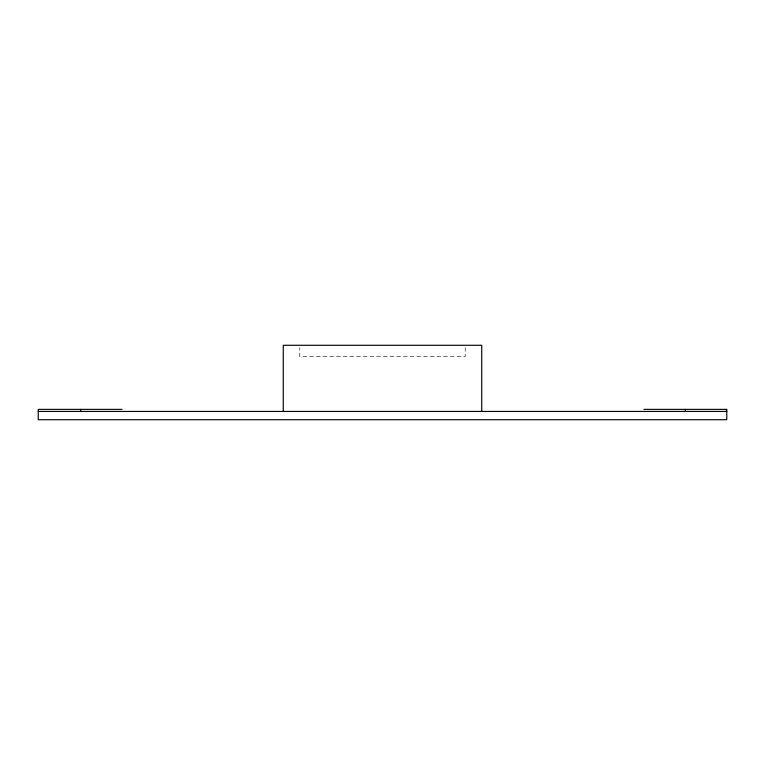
<?xml version="1.0" encoding="UTF-8"?>
<svg xmlns="http://www.w3.org/2000/svg" width="765" height="765" viewBox="0 0 765 765"><rect width="100%" height="100%" fill="white"/><g stroke="black" fill="none" stroke-linecap="round" stroke-linejoin="round"><path stroke-width="0.57" stroke-dasharray="3.83 2.87" d="M465.206 347.549L465.206 356.633L299.794 356.633L299.794 347.549"/><path stroke-width="1.15" d="M122.027 409.38L38.25 409.38L38.25 419.717L726.75 419.717L726.75 409.38L643.91 409.38M38.25 411.446L726.75 411.446M726.482 409.38L726.482 411.446M685.268 409.38L685.268 411.446M481.74 411.446L481.74 345.283L283.26 345.283L283.26 411.446M80.736 409.38L80.736 411.446"/></g></svg>
